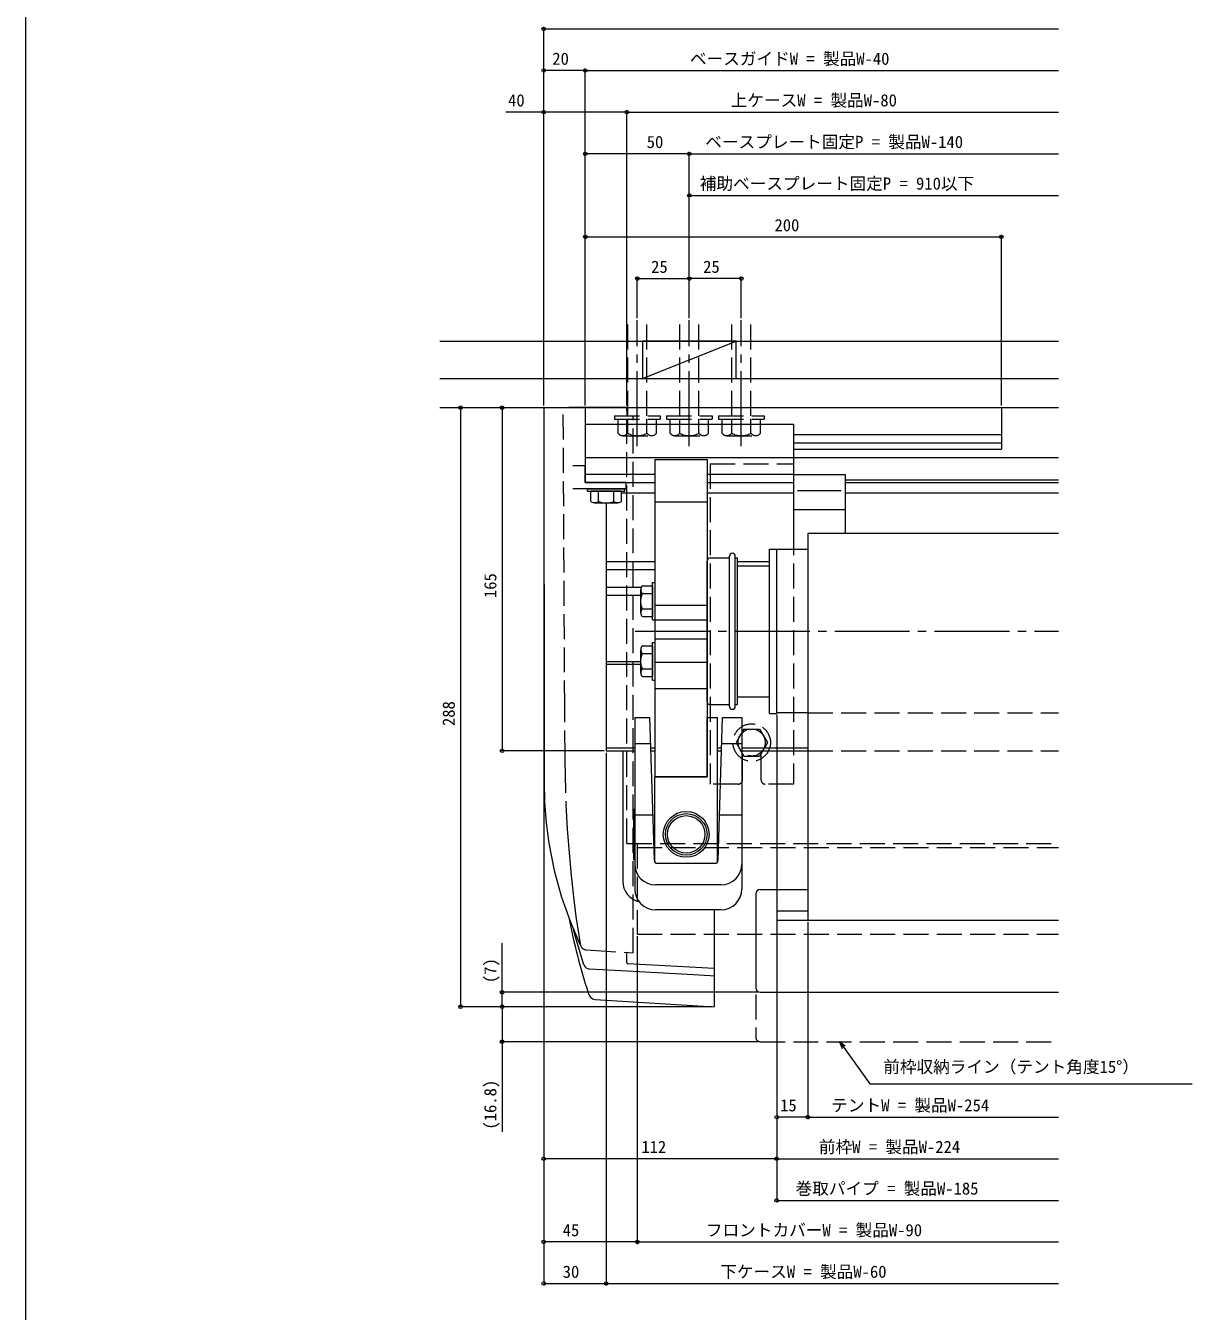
# Model space of a CAD drawing. Units: millimetres, scale not verified. Extents: x -1682 to -296, y -1188 to 1054.
# Drawn here: x -1682 to -1121, y -573 to 45 of the extents above; entities that cross this region are included whole.
import ezdxf
from ezdxf.enums import TextEntityAlignment as Align

# ---------------------------------------------------------------- set-up
doc = ezdxf.new("R2010")
doc.units = ezdxf.units.MM
doc.header["$LTSCALE"] = 4
doc.linetypes.add('CHAIN2', pattern=[12, 9, -1, 1, -1])
doc.linetypes.add('DASHED3', pattern=[4, 3, -1])
for name, color, linetype, lineweight in [('0-2_YKK_ZWAK', 7, 'Continuous', 9), ('0-3_YKK_12', 2, 'Continuous', 9), ('0-4_YKK_13', 4, 'Continuous', 9), ('0-5_YKK_A1', 4, 'DASHED3', 9), ('0-6_YKK_D', 6, 'Continuous', 9), ('0-7_YSS_K', 3, 'Continuous', 9)]:
    doc.layers.add(name, color=color, linetype=linetype, lineweight=lineweight)
doc.styles.add('ＭＳ ゴシック', font='')
doc.styles.get('ＭＳ ゴシック').set_extended_font_data('MS Gothic')

msp = doc.modelspace()

# ---------------------------------------------------------------- linework, layer by layer
at = {"layer": '0-2_YKK_ZWAK'}
msp.add_line((-1682, -1188), (-1682, 996), dxfattribs=at)
at = {"layer": '0-3_YKK_12', "linetype": 'CHAIN2'}
for p, q in [((-1388, -157.184), (-1388, -96.684)), ((-1363, -157.184), (-1363, -96.684)), ((-1338, -157.184), (-1338, -96.684)), ((-1389.093, -246.184), (-1185.5, -246.184))]:
    msp.add_line(p, q, dxfattribs=at)
at = {"layer": '0-3_YKK_12'}
for p, q in [((-1312.995, -162.684), (-1185.5, -162.684)), ((-1313, -170.983), (-1313, -206.934)), ((-1288, -170.983), (-1313, -170.983)), ((-1288, -199.185), (-1288, -170.983)), ((-1394, -174.683), (-1379.499, -174.683)), ((-1354.499, -174.683), (-1313, -174.683)), ((-1290, -178.683), (-1311, -178.683)), ((-1288, -173.483), (-1185.5, -173.483)), ((-1288, -174.683), (-1185.5, -174.683)), ((-1288, -174.683), (-1185.5, -174.683)), ((-1403, -184.583), (-1403, -303.684)), ((-1395.61, -179.683), (-1379.499, -179.683)), ((-1354.499, -179.683), (-1313, -179.683)), ((-1288, -179.683), (-1185.5, -179.683)), ((-1313, -187.683), (-1288, -187.683)), ((-1403, -212.583), (-1379.499, -212.583)), ((-1339.899, -212.583), (-1324.499, -212.583)), ((-1403, -216.433), (-1379.499, -216.433)), ((-1403, -224.933), (-1386.128, -224.933)), ((-1403, -228.783), (-1386.399, -228.783)), ((-1403, -260.683), (-1386.399, -260.683)), ((-1403, -262.083), (-1386.399, -262.083)), ((-1403, -302.283), (-1389.249, -302.283)), ((-1381.535, -302.283), (-1379.499, -302.283)), ((-1349.499, -302.283), (-1347.463, -302.283)), ((-1337.749, -302.283), (-1305.999, -302.283)), ((-1403, -303.684), (-1389.249, -303.684)), ((-1381.49, -303.684), (-1379.499, -303.684)), ((-1349.499, -303.684), (-1347.508, -303.684)), ((-1337.749, -303.684), (-1305.999, -303.684)), ((-1320.999, -370.356), (-1305.999, -370.356)), ((-1320.999, -380.575), (-1305.999, -380.575)), ((-1320.999, -385.01), (-1185.5, -385.01)), ((-1320.999, -419.726), (-1185.5, -419.726))]:
    msp.add_line(p, q, dxfattribs=at)
at = {"layer": '0-3_YKK_12', "linetype": 'DASHED3'}
msp.add_line((-1305.999, -303.684), (-1185.5, -303.684), dxfattribs=at)
at = {"layer": '0-3_YKK_12', "color": 7}
msp.add_line((-1320.999, -370.356), (-1320.999, -419.726), dxfattribs=at)
at = {"layer": '0-4_YKK_13', "linetype": 'DASHED3'}
for p, q in [((-1392.5, -142.684), (-1392.5, -96.684)), ((-1383.5, -142.684), (-1383.5, -96.684)), ((-1367.5, -142.684), (-1367.5, -96.684)), ((-1358.5, -142.684), (-1358.5, -96.684)), ((-1342.5, -142.684), (-1342.5, -96.684)), ((-1333.5, -142.684), (-1333.5, -96.684)), ((-1423.369, -185.995), (-1423.614, -138.684)), ((-1393, -138.684), (-1393, -142.684)), ((-1399, -142.684), (-1399, -144.184)), ((-1399, -142.684), (-1377, -142.684)), ((-1399, -144.184), (-1377, -144.184)), ((-1397.238, -150.984), (-1397.238, -144.184)), ((-1393, -142.684), (-1390, -142.684)), ((-1392.619, -150.984), (-1392.619, -144.184)), ((-1390, -400.728), (-1390, -142.684)), ((-1383.381, -150.984), (-1383.381, -144.184)), ((-1378.762, -150.984), (-1378.762, -144.184)), ((-1377, -142.684), (-1377, -144.184)), ((-1374, -142.684), (-1374, -144.184)), ((-1374, -142.684), (-1352, -142.684)), ((-1374, -144.184), (-1352, -144.184)), ((-1372.238, -150.984), (-1372.238, -144.184)), ((-1367.619, -150.984), (-1367.619, -144.184)), ((-1358.381, -150.984), (-1358.381, -144.184)), ((-1353.762, -150.984), (-1353.762, -144.184)), ((-1352, -142.684), (-1352, -144.184)), ((-1349, -142.684), (-1349, -144.184)), ((-1349, -142.684), (-1327, -142.684)), ((-1349, -144.184), (-1327, -144.184)), ((-1347.238, -150.984), (-1347.238, -144.184)), ((-1342.619, -150.984), (-1342.619, -144.184)), ((-1333.381, -150.984), (-1333.381, -144.184)), ((-1328.762, -150.984), (-1328.762, -144.184)), ((-1327, -142.684), (-1327, -144.184)), ((-1394.928, -152.184), (-1381.072, -152.184)), ((-1369.928, -152.184), (-1356.072, -152.184)), ((-1344.928, -152.184), (-1331.072, -152.184)), ((-1422.863, -281.933), (-1423.369, -185.995)), ((-1422.735, -305.918), (-1422.863, -281.933)), ((-1305.999, -285.434), (-1185.5, -285.434)), ((-1422.703, -311.914), (-1422.735, -305.918)), ((-1421.494, -341.371), (-1422.227, -329.534)), ((-1420.614, -352.721), (-1421.494, -341.371)), ((-1419.628, -363.543), (-1420.614, -352.721)), ((-1418.531, -373.767), (-1419.628, -363.543)), ((-1417.329, -383.341), (-1418.531, -373.767)), ((-1420.353, -385.515), (-1415.458, -396.773)), ((-1416.031, -392.192), (-1417.329, -383.341)), ((-1415.352, -396.305), (-1416.031, -392.192)), ((-1415.458, -396.773), (-1415.163, -397.381)), ((-1415.179, -397.296), (-1415.352, -396.305)), ((-1415.182, -397.389), (-1415.163, -397.381)), ((-1415.163, -397.381), (-1415.179, -397.296)), ((-1412.555, -399.305), (-1410.243, -399.452)), ((-1410.243, -399.452), (-1390, -400.728))]:
    msp.add_line(p, q, dxfattribs=at)
at = {"layer": '0-4_YKK_13'}
for p, q in [((-1432.998, -138.684), (-1423.614, -138.684)), ((-1432.998, -138.684), (-1432.832, -308.684)), ((-1423.614, -138.684), (-1420.926, -138.684)), ((-1393, -138.684), (-1420.926, -138.684)), ((-1413, -138.684), (-1413, -158.684)), ((-1413, -138.684), (-1213, -138.684)), ((-1213, -138.684), (-1213, -158.684)), ((-1312.995, -151.684), (-1213, -151.684)), ((-1312.995, -155.684), (-1213, -155.684)), ((-1312.995, -158.684), (-1213, -158.684)), ((-1413, -166.683), (-1419, -166.683)), ((-1413, -174.683), (-1413, -166.683)), ((-1393.5, -177.683), (-1419, -177.683)), ((-1393.5, -174.683), (-1413, -174.683)), ((-1412, -178.883), (-1412, -177.683)), ((-1412, -177.683), (-1394, -177.683)), ((-1412, -178.883), (-1394, -178.883)), ((-1410.39, -183.583), (-1410.39, -178.883)), ((-1395.61, -178.883), (-1410.39, -178.883)), ((-1406.695, -183.583), (-1406.695, -178.883)), ((-1399.305, -183.583), (-1399.305, -178.883)), ((-1395.61, -183.583), (-1395.61, -178.883)), ((-1394, -178.883), (-1394, -177.683)), ((-1393.5, -174.683), (-1393.5, -177.683)), ((-1406.695, -184.583), (-1408.543, -184.583)), ((-1399.305, -184.583), (-1406.695, -184.583)), ((-1397.457, -184.583), (-1399.305, -184.583)), ((-1185.5, -199.185), (-1305.999, -199.185)), ((-1305.999, -199.185), (-1305.999, -385.01)), ((-1343.699, -282.284), (-1343.699, -210.084)), ((-1340.899, -282.284), (-1340.899, -210.084)), ((-1324.499, -206.684), (-1320.999, -206.684)), ((-1324.499, -285.684), (-1324.499, -206.684)), ((-1305.999, -206.934), (-1320.999, -206.934)), ((-1354.499, -279.934), (-1354.499, -212.434)), ((-1352.999, -210.934), (-1343.699, -210.934)), ((-1340.899, -210.934), (-1339.899, -210.934)), ((-1339.899, -281.434), (-1339.899, -210.934)), ((-1339.899, -214.684), (-1324.499, -214.684)), ((-1386.399, -226.198), (-1386.399, -228.045)), ((-1386.399, -228.045), (-1386.399, -235.435)), ((-1385.399, -224.35), (-1380.699, -224.35)), ((-1385.399, -228.045), (-1380.699, -228.045)), ((-1380.699, -222.74), (-1379.499, -222.74)), ((-1380.699, -240.74), (-1380.699, -222.74)), ((-1380.699, -224.35), (-1380.699, -239.13)), ((-1386.399, -235.435), (-1386.399, -237.283)), ((-1385.399, -235.435), (-1380.699, -235.435)), ((-1385.399, -239.13), (-1380.699, -239.13)), ((-1380.699, -240.74), (-1379.499, -240.74)), ((-1385.399, -253.237), (-1380.699, -253.237)), ((-1380.699, -251.627), (-1379.499, -251.627)), ((-1380.699, -269.627), (-1380.699, -251.627)), ((-1380.699, -253.237), (-1380.699, -268.018)), ((-1386.399, -255.085), (-1386.399, -256.932)), ((-1386.399, -256.932), (-1386.399, -264.323)), ((-1385.399, -256.932), (-1380.699, -256.932)), ((-1386.399, -264.323), (-1386.399, -266.17)), ((-1385.399, -264.323), (-1380.699, -264.323)), ((-1385.399, -268.018), (-1380.699, -268.018)), ((-1380.699, -269.627), (-1379.499, -269.627)), ((-1339.899, -277.684), (-1324.499, -277.684)), ((-1352.999, -281.434), (-1343.699, -281.434)), ((-1340.899, -281.434), (-1339.899, -281.434)), ((-1389.249, -287.567), (-1382.009, -287.567)), ((-1389.249, -287.567), (-1389.249, -370.067)), ((-1379.796, -356.267), (-1382.009, -287.567)), ((-1349.202, -356.267), (-1346.989, -287.567)), ((-1346.989, -287.567), (-1337.749, -287.567)), ((-1337.749, -287.567), (-1337.749, -370.067)), ((-1305.999, -285.434), (-1320.999, -285.434)), ((-1389.249, -300.147), (-1381.604, -300.147)), ((-1347.394, -300.147), (-1337.749, -300.147)), ((-1432.832, -308.684), (-1432.82, -318.529)), ((-1395, -303.684), (-1395, -366.387)), ((-1432.82, -318.529), (-1432.62, -328.374)), ((-1432.62, -328.374), (-1431.872, -338.231)), ((-1389.749, -331.83), (-1389.249, -331.33)), ((-1389.749, -355.83), (-1389.749, -331.83)), ((-1431.872, -338.231), (-1430.577, -348.062)), ((-1389.249, -334.425), (-1380.499, -334.425)), ((-1348.498, -334.425), (-1337.749, -334.425)), ((-1430.577, -348.062), (-1427.995, -361.109)), ((-1389.749, -355.83), (-1389.249, -356.33)), ((-1378.297, -357.719), (-1350.701, -357.719)), ((-1427.995, -361.109), (-1424.435, -374)), ((-1347.749, -368.097), (-1379.249, -368.097)), ((-1328.999, -370.356), (-1320.999, -370.356)), ((-1320.999, -370.356), (-1320.999, -419.726)), ((-1424.435, -374), (-1420.353, -385.515)), ((-1330.999, -372.356), (-1330.999, -417.726)), ((-1347.749, -380.067), (-1379.249, -380.067)), ((-1351, -380.067), (-1351, -426.684)), ((-1417.721, -393.101), (-1418.632, -389.473)), ((-1413.641, -406.465), (-1417.721, -393.101)), ((-1393, -405.483), (-1393, -400.539)), ((-1351, -408.357), (-1392.528, -405.991)), ((-1392.93, -409.561), (-1410.945, -408.532)), ((-1360.983, -411.385), (-1392.93, -409.561)), ((-1352.997, -411.84), (-1360.983, -411.385)), ((-1351, -411.954), (-1352.997, -411.84)), ((-1328.999, -419.726), (-1320.999, -419.726)), ((-1408.294, -423.18), (-1351, -426.684))]:
    msp.add_line(p, q, dxfattribs=at)
at = {"layer": '0-4_YKK_13', "color": 7}
for p, q in [((-1413, -146.684), (-1413, -174.683)), ((-1413, -146.684), (-1313, -146.684)), ((-1313, -146.684), (-1313, -174.683)), ((-1413, -162.684), (-1313, -162.684)), ((-1413, -170.684), (-1379.499, -170.684)), ((-1354.499, -170.684), (-1313, -170.684)), ((-1413, -174.683), (-1379.499, -174.683)), ((-1354.499, -174.683), (-1313, -174.683))]:
    msp.add_line(p, q, dxfattribs=at)
at = {"layer": '0-4_YKK_13', "color": 5}
for p, q in [((-1379.499, -163.684), (-1354.499, -163.684)), ((-1379.499, -163.684), (-1379.499, -316.184)), ((-1354.499, -163.684), (-1354.499, -316.184)), ((-1354.499, -184.184), (-1379.499, -184.184)), ((-1379.499, -233.614), (-1354.499, -233.614)), ((-1379.499, -240.623), (-1354.499, -240.623)), ((-1379.499, -249.829), (-1354.499, -249.829)), ((-1379.499, -261.008), (-1354.499, -261.008)), ((-1379.499, -273.684), (-1354.499, -273.684)), ((-1354.499, -287.567), (-1349.499, -287.567)), ((-1354.499, -316.184), (-1354.499, -287.567)), ((-1349.499, -357.116), (-1349.499, -287.567)), ((-1354.499, -316.184), (-1379.499, -316.184)), ((-1379.499, -357.116), (-1379.499, -316.184)), ((-1379.499, -316.184), (-1354.499, -316.184))]:
    msp.add_line(p, q, dxfattribs=at)
at = {"layer": '0-4_YKK_13'}
for points in [[(-1406.695, -183.583), (-1407.048, -184.171), (-1407.972, -184.534), (-1409.113, -184.534), (-1410.037, -184.171), (-1410.39, -183.583)], [(-1399.305, -183.583), (-1399.8, -184.083), (-1401.152, -184.449), (-1403, -184.583), (-1404.848, -184.449), (-1406.2, -184.083), (-1406.695, -183.583)], [(-1395.61, -183.583), (-1395.963, -184.171), (-1396.887, -184.534), (-1398.028, -184.534), (-1398.952, -184.171), (-1399.305, -183.583)], [(-1324.499, -285.684), (-1320.999, -285.684), (-1320.999, -206.684)], [(-1385.399, -228.045), (-1385.899, -228.54), (-1386.265, -229.893), (-1386.399, -231.74), (-1386.265, -233.588), (-1385.899, -234.94), (-1385.399, -235.435)], [(-1385.399, -224.35), (-1385.987, -224.703), (-1386.35, -225.627), (-1386.35, -226.769), (-1385.987, -227.692), (-1385.399, -228.045)], [(-1385.399, -235.435), (-1385.987, -235.788), (-1386.35, -236.712), (-1386.35, -237.854), (-1385.987, -238.778), (-1385.399, -239.13)], [(-1385.399, -253.237), (-1385.987, -253.59), (-1386.35, -254.514), (-1386.35, -255.656), (-1385.987, -256.58), (-1385.399, -256.932)], [(-1385.399, -256.932), (-1385.899, -257.427), (-1386.265, -258.78), (-1386.399, -260.628), (-1386.265, -262.475), (-1385.899, -263.827), (-1385.399, -264.323)], [(-1385.399, -264.323), (-1385.987, -264.675), (-1386.35, -265.599), (-1386.35, -266.741), (-1385.987, -267.665), (-1385.399, -268.018)]]:
    msp.add_lwpolyline(points, dxfattribs=at)
for radius in [11, 10, 9]:
    msp.add_circle((-1364.499, -343.83), radius, dxfattribs=at)
at = {"layer": '0-4_YKK_13', "linetype": 'DASHED3'}
for centre, radius, start, end in [((-1394.928, -149.362), 2.822, 215.08585, 324.91414), ((-1388, -142.695), 9.489, 240.87221, 299.12778), ((-1381.072, -149.362), 2.822, 215.08585, 324.91414), ((-1369.928, -149.362), 2.822, 215.08585, 324.91414), ((-1363, -142.695), 9.489, 240.87221, 299.12778), ((-1356.072, -149.362), 2.822, 215.08585, 324.91414), ((-1344.928, -149.362), 2.822, 215.08585, 324.91414), ((-1338, -142.695), 9.489, 240.87221, 299.12778), ((-1331.072, -149.362), 2.822, 215.08585, 324.91414), ((-1062.454, -310.991), 360.25, 180.14668, 182.95038), ((-1412.356, -396.276), 3.036, 201.48222, 266.23865)]:
    msp.add_arc(centre, radius, start, end, dxfattribs=at)
at = {"layer": '0-4_YKK_13'}
for centre, radius, start, end in [((-1342.299, -210.084), 1.4, 0, 180), ((-1352.999, -212.434), 1.5, 90, 180), ((-1352.999, -279.934), 1.5, 180, 270), ((-1342.299, -282.284), 1.4, 180, 0), ((-1379.249, -358.097), 10, 180, 270), ((-1378.297, -356.219), 1.5, 181.84518, 270), ((-1350.701, -356.219), 1.5, 270, 358.1548), ((-1347.749, -358.097), 10, 270, 0), ((-1385, -366.387), 10, 180, 257.34541), ((-1379.249, -370.067), 10, 180, 270), ((-1347.749, -370.067), 10, 270, 0), ((-1328.999, -372.356), 2, 90, 180), ((-1101.867, -320.816), 325.241, 191.1761, 197.75821), ((-1410.771, -405.513), 3.024, 198.35182, 266.69781), ((-1392.467, -405.461), 0.533, 177.6682, 263.51167), ((-1407.867, -419.386), 3.798, 189.50418, 263.50618), ((-1328.999, -417.726), 2, 180, 270)]:
    msp.add_arc(centre, radius, start, end, dxfattribs=at)
at = {"layer": '0-5_YKK_A1'}
for p, q in [((-1393, -348.177), (-1393, -138.684)), ((-1352.995, -165.682), (-1313, -165.682)), ((-1352.995, -165.682), (-1352.995, -319.682)), ((-1313, -165.682), (-1312.995, -319.682)), ((-1352.995, -174.683), (-1313, -174.683)), ((-1336.748, -293.182), (-1329.243, -293.182)), ((-1329.243, -293.182), (-1325.49, -299.682)), ((-1325.49, -299.682), (-1329.243, -306.182)), ((-1337.495, -317.682), (-1337.495, -304.888)), ((-1328.495, -317.682), (-1328.495, -304.888)), ((-1339.495, -319.682), (-1352.995, -319.682)), ((-1312.995, -319.682), (-1326.495, -319.682)), ((-1393, -348.177), (-1185.5, -348.177)), ((-1388, -348.177), (-1388, -391.807)), ((-1388, -350.164), (-1185.5, -350.164)), ((-1388, -391.807), (-1185.5, -391.807))]:
    msp.add_line(p, q, dxfattribs=at)
msp.add_lwpolyline([(-1336.748, -293.182), (-1340.501, -299.682), (-1336.748, -306.182), (-1329.243, -306.182)], dxfattribs=at)
for radius in [9, 6.5]:
    msp.add_circle((-1332.995, -299.682), radius, dxfattribs=at)
for centre, start, end in [((-1339.495, -317.682), 270, 0), ((-1326.495, -317.682), 180, 270)]:
    msp.add_arc(centre, 2, start, end, dxfattribs=at)
at = {"layer": '0-6_YKK_D'}
for p, q in [((-1432.998, -137.703), (-1432.998, 44.316)), ((-1432.998, 43.316), (-1185.5, 43.316)), ((-1432.998, -137.703), (-1432.998, 24.316)), ((-1413, 23.316), (-1432.998, 23.316)), ((-1413, -137.684), (-1413, 24.316)), ((-1413, -137.684), (-1413, 24.316)), ((-1413, 23.316), (-1185.5, 23.316)), ((-1432.998, 3.316), (-1451.132, 3.316)), ((-1432.998, -137.723), (-1432.998, 4.316)), ((-1393, 3.316), (-1432.998, 3.316)), ((-1393, -137.684), (-1393, 4.316)), ((-1393, -137.684), (-1393, 4.316)), ((-1393, 3.316), (-1185.5, 3.316)), ((-1413, -137.684), (-1413, -15.684)), ((-1363, -16.684), (-1413, -16.684)), ((-1363, -95.684), (-1363, -15.684)), ((-1363, -95.684), (-1363, -15.684)), ((-1363, -16.684), (-1185.5, -16.684)), ((-1363, -95.684), (-1363, -35.684)), ((-1363, -36.684), (-1185.5, -36.684)), ((-1413, -137.684), (-1413, -55.684)), ((-1413, -56.684), (-1213, -56.684)), ((-1213, -137.684), (-1213, -55.684)), ((-1388, -95.684), (-1388, -75.684)), ((-1388, -76.684), (-1363, -76.684)), ((-1363, -95.684), (-1363, -75.684)), ((-1363, -95.684), (-1363, -75.684)), ((-1338, -76.684), (-1363, -76.684)), ((-1338, -95.684), (-1338, -75.684)), ((-1472.998, -138.684), (-1472.998, -426.684)), ((-1452.998, -138.684), (-1452.998, -303.684)), ((-1432.998, -139.723), (-1432.998, -540.726)), ((-1432.998, -139.723), (-1432.998, -560.726)), ((-1320.999, -286.434), (-1320.999, -520.726)), ((-1404, -303.684), (-1453.998, -303.684)), ((-1403, -304.684), (-1403, -560.726)), ((-1403, -304.684), (-1403, -560.726)), ((-1305.999, -386.01), (-1305.999, -480.726)), ((-1305.999, -386.01), (-1305.999, -480.726)), ((-1388, -392.807), (-1388, -540.726)), ((-1388, -392.807), (-1388, -540.726)), ((-1452.998, -419.726), (-1452.998, -396.193)), ((-1329.999, -419.726), (-1453.998, -419.726)), ((-1452.998, -426.684), (-1452.998, -419.726)), ((-1352, -426.684), (-1473.998, -426.684)), ((-1352, -426.684), (-1453.998, -426.684)), ((-1352, -426.684), (-1453.998, -426.684)), ((-1452.998, -426.684), (-1452.998, -443.459)), ((-1329.999, -443.459), (-1453.998, -443.459)), ((-1452.998, -443.459), (-1452.998, -486.726)), ((-1432.998, -444.46), (-1432.998, -500.726)), ((-1320.999, -444.46), (-1320.999, -480.726)), ((-1320.999, -444.46), (-1320.999, -500.726)), ((-1320.999, -444.46), (-1320.999, -500.726)), ((-1290.755, -443.459), (-1288.768, -446.219)), ((-1290.755, -443.459), (-1289.507, -446.751)), ((-1288.029, -445.686), (-1290.755, -443.459)), ((-1288.768, -446.219), (-1276.185, -463.693)), ((-1276.185, -463.693), (-1121.222, -463.693)), ((-1305.999, -479.726), (-1320.999, -479.726)), ((-1305.999, -479.726), (-1185.5, -479.726)), ((-1320.999, -499.726), (-1432.998, -499.726)), ((-1320.999, -499.726), (-1185.5, -499.726)), ((-1320.999, -519.726), (-1185.5, -519.726)), ((-1388, -539.726), (-1432.998, -539.726)), ((-1388, -539.726), (-1185.5, -539.726)), ((-1432.998, -559.726), (-1403, -559.726)), ((-1403, -559.726), (-1185.5, -559.726))]:
    msp.add_line(p, q, dxfattribs=at)
at = {"layer": '0-6_YKK_D', "linetype": 'DASHED3'}
for p, q in [((-1330.999, -420.726), (-1330.999, -441.459)), ((-1320.999, -420.726), (-1320.999, -443.459)), ((-1328.999, -443.459), (-1185.5, -443.459))]:
    msp.add_line(p, q, dxfattribs=at)
at = {"layer": '0-6_YKK_D'}
for centre in [(-1432.998, 43.316), (-1432.998, 23.316), (-1413, 23.316), (-1413, 23.316), (-1432.998, 3.316), (-1393, 3.316), (-1393, 3.316), (-1413, -16.684), (-1363, -16.684), (-1363, -16.684), (-1363, -36.684), (-1413, -56.684), (-1213, -56.684), (-1388, -76.684), (-1363, -76.684), (-1363, -76.684), (-1338, -76.684), (-1472.998, -138.684), (-1452.998, -138.684), (-1452.998, -303.684), (-1452.998, -419.726), (-1472.998, -426.684), (-1452.998, -426.684), (-1452.998, -426.684), (-1452.998, -443.459), (-1320.999, -479.726), (-1305.999, -479.726), (-1305.999, -479.726), (-1432.998, -499.726), (-1320.999, -499.726), (-1320.999, -499.726), (-1320.999, -519.726), (-1432.998, -539.726), (-1388, -539.726), (-1388, -539.726), (-1432.998, -559.726), (-1403, -559.726), (-1403, -559.726)]:
    msp.add_circle(centre, 0.85, dxfattribs=at)
at = {"layer": '0-6_YKK_D', "linetype": 'DASHED3'}
msp.add_arc((-1328.999, -441.459), 2, 180, 270, dxfattribs=at)
at = {"layer": '0-7_YSS_K'}
for p, q in [((-1483, -106.684), (-1185.5, -106.684)), ((-1385.5, -106.684), (-1385.5, -124.684)), ((-1340.5, -124.684), (-1340.5, -106.684)), ((-1483, -124.684), (-1185.5, -124.684)), ((-1483, -124.684), (-1185.5, -124.684)), ((-1385.5, -124.684), (-1340.5, -124.684)), ((-1483, -138.684), (-1185.5, -138.684))]:
    msp.add_line(p, q, dxfattribs=at)
msp.add_lwpolyline([(-1385.5, -124.684), (-1340.5, -106.684), (-1385.5, -106.684)], dxfattribs=at)

# ---------------------------------------------------------------- texts
at = {"layer": '0-6_YKK_D', "color": 4, "style": 'ＭＳ ゴシック'}
for s, p in [('20', (-1428.866, 24.316)), ('ベースガイドW = 製品W-40', (-1362.717, 24.316)), ('上ケースW = 製品W-80', (-1343.117, 4.316)), ('40', (-1450.132, 4.316)), ('50', (-1383.474, -15.684)), ('ベースプレート固定P = 製品W-140', (-1355.317, -15.684)), ('補助ベースプレート固定P = 910以下', (-1357.983, -35.684)), ('200', (-1322.067, -55.684)), ('25', (-1381.367, -75.684)), ('25', (-1356.367, -75.684)), ('前枠収納ライン（テント角度15°）', (-1269.785, -460.213)), ('15', (-1319.366, -478.726)), ('テントW = 製品W-254', (-1294.776, -478.726)), ('112', (-1386.065, -498.726)), ('前枠W = 製品W-224', (-1300.716, -498.726)), ('巻取パイプ = 製品W-185', (-1311.916, -518.726)), ('45', (-1423.866, -538.726)), ('フロントカバーW = 製品W-90', (-1355.017, -538.726)), ('30', (-1423.866, -558.726)), ('下ケースW = 製品W-60', (-1348.117, -558.726))]:
    msp.add_text(s, height=5.865, dxfattribs=at).set_placement(p, align=Align.BOTTOM_LEFT)
for s, p in [('165', (-1453.998, -230.251)), ('288', (-1473.998, -291.751)), ('(7)', (-1453.998, -415.326)), ('(16.8)', (-1453.998, -485.726))]:
    msp.add_text(s, height=5.865, rotation=90, dxfattribs=at).set_placement(p, align=Align.BOTTOM_LEFT)

doc.saveas('drawing.dxf')
